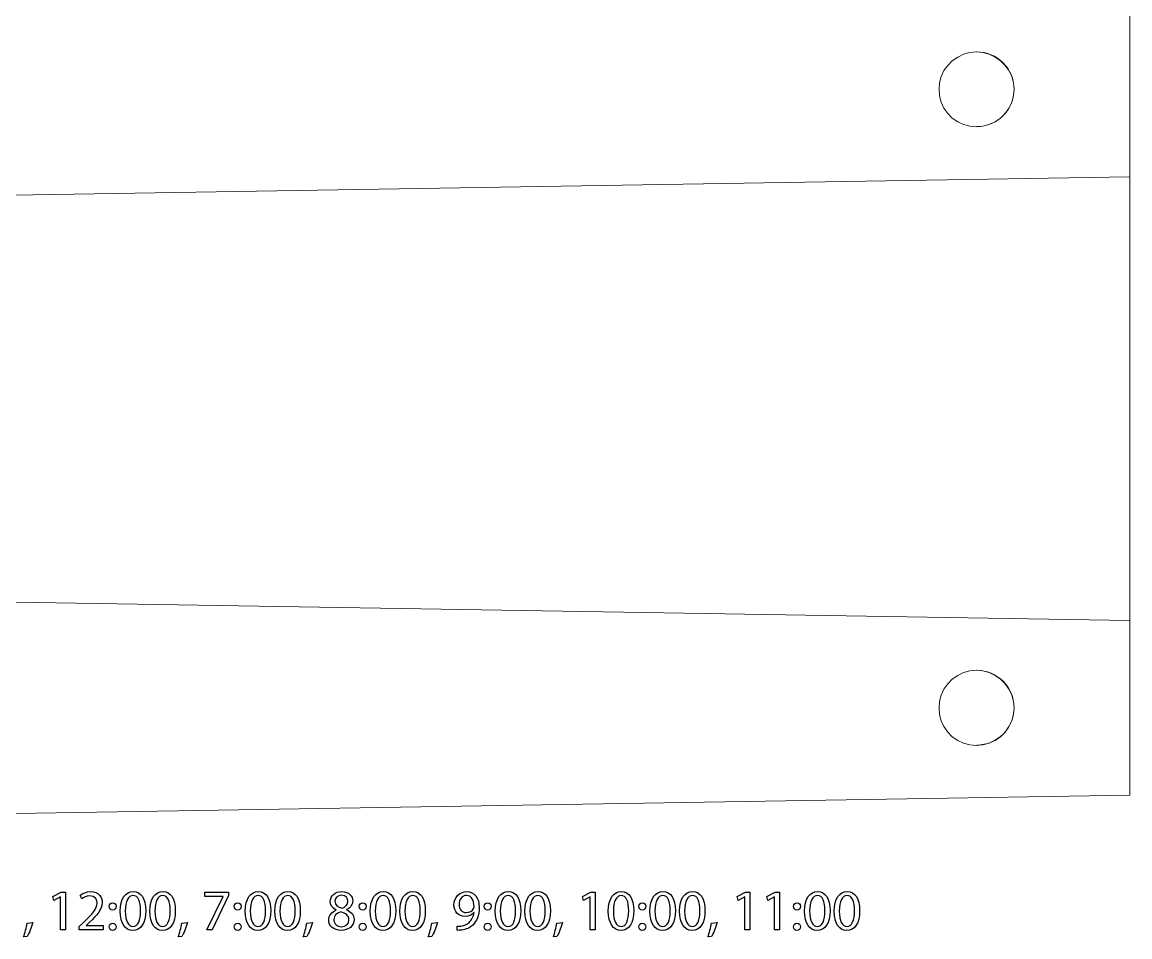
# Model space of a CAD drawing. Header units: centimetres. Extents: x -233 to -82, y 123 to 153.
# Drawn here: x -180.72 to -172.6, y 123.63 to 130.34 of the extents above; entities that cross this region are included whole.
import ezdxf

# ---------------------------------------------------------------- set-up
doc = ezdxf.new("R2010")
doc.units = ezdxf.units.CM
doc.header["$MEASUREMENT"] = 0
doc.layers.add('layer 1', color=7, linetype='Continuous')

msp = doc.modelspace()

# ---------------------------------------------------------------- linework, layer by layer
at = {"layer": 'layer 1', "color": 1, "lineweight": 9}
for points, knots in [([(-232.60443, 128.21747), (-232.60443, 128.21747), (-172.60328, 129.20383), (-172.60328, 129.20383), (-172.60328, 129.20383), (-172.60328, 129.20383), (-172.60328, 130.48445), (-172.60328, 130.48445), (-172.60328, 130.48445), (-172.60328, 130.48445), (-232.60443, 131.47078), (-232.60443, 131.47078)], [0, 0, 0, 0, 0.25, 0.25, 0.25, 0.25, 0.5, 0.5, 0.5, 0.5, 1, 1, 1, 1]), ([(-173.45205, 129.84521), (-173.45205, 129.84521), (-173.45629, 129.79653), (-173.45629, 129.79653), (-173.45629, 129.79653), (-173.45629, 129.79653), (-173.46899, 129.74996), (-173.46899, 129.74996), (-173.46899, 129.74996), (-173.46899, 129.74996), (-173.49015, 129.70763), (-173.49015, 129.70763), (-173.49015, 129.70763), (-173.49015, 129.70763), (-173.51767, 129.66741), (-173.51767, 129.66741), (-173.51767, 129.66741), (-173.51767, 129.66741), (-173.55154, 129.63354), (-173.55154, 129.63354), (-173.55154, 129.63354), (-173.55154, 129.63354), (-173.58964, 129.60603), (-173.58964, 129.60603), (-173.58964, 129.60603), (-173.58964, 129.60603), (-173.63409, 129.58698), (-173.63409, 129.58698), (-173.63409, 129.58698), (-173.63409, 129.58698), (-173.68065, 129.57424), (-173.68065, 129.57424), (-173.68065, 129.57424), (-173.68065, 129.57424), (-173.72722, 129.57004), (-173.72722, 129.57004), (-173.72722, 129.57004), (-173.72722, 129.57004), (-173.7759, 129.57424), (-173.7759, 129.57424), (-173.7759, 129.57424), (-173.7759, 129.57424), (-173.82247, 129.58698), (-173.82247, 129.58698), (-173.82247, 129.58698), (-173.82247, 129.58698), (-173.8648, 129.60603), (-173.8648, 129.60603), (-173.8648, 129.60603), (-173.8648, 129.60603), (-173.90502, 129.63354), (-173.90502, 129.63354), (-173.90502, 129.63354), (-173.90502, 129.63354), (-173.93889, 129.66741), (-173.93889, 129.66741), (-173.93889, 129.66741), (-173.93889, 129.66741), (-173.9664, 129.70763), (-173.9664, 129.70763), (-173.9664, 129.70763), (-173.9664, 129.70763), (-173.98545, 129.74996), (-173.98545, 129.74996), (-173.98545, 129.74996), (-173.98545, 129.74996), (-173.99815, 129.79653), (-173.99815, 129.79653), (-173.99815, 129.79653), (-173.99815, 129.79653), (-174.00242, 129.84521), (-174.00242, 129.84521), (-174.00242, 129.84521), (-174.00242, 129.84521), (-173.99815, 129.89174), (-173.99815, 129.89174), (-173.99815, 129.89174), (-173.99815, 129.89174), (-173.98545, 129.93834), (-173.98545, 129.93834), (-173.98545, 129.93834), (-173.98545, 129.93834), (-173.9664, 129.98276), (-173.9664, 129.98276), (-173.9664, 129.98276), (-173.9664, 129.98276), (-173.93889, 130.02086), (-173.93889, 130.02086), (-173.93889, 130.02086), (-173.93889, 130.02086), (-173.90502, 130.05472), (-173.90502, 130.05472), (-173.90502, 130.05472), (-173.90502, 130.05472), (-173.8648, 130.08228), (-173.8648, 130.08228), (-173.8648, 130.08228), (-173.8648, 130.08228), (-173.82247, 130.10341), (-173.82247, 130.10341), (-173.82247, 130.10341), (-173.82247, 130.10341), (-173.7759, 130.11614), (-173.7759, 130.11614), (-173.7759, 130.11614), (-173.7759, 130.11614), (-173.72722, 130.12038), (-173.72722, 130.12038), (-173.72722, 130.12038), (-173.72722, 130.12038), (-173.68065, 130.11614), (-173.68065, 130.11614), (-173.68065, 130.11614), (-173.68065, 130.11614), (-173.63409, 130.10341), (-173.63409, 130.10341), (-173.63409, 130.10341), (-173.63409, 130.10341), (-173.58964, 130.08228), (-173.58964, 130.08228), (-173.58964, 130.08228), (-173.58964, 130.08228), (-173.55154, 130.05472), (-173.55154, 130.05472), (-173.55154, 130.05472), (-173.55154, 130.05472), (-173.51767, 130.02086), (-173.51767, 130.02086), (-173.51767, 130.02086), (-173.51767, 130.02086), (-173.49015, 129.98276), (-173.49015, 129.98276), (-173.49015, 129.98276), (-173.49015, 129.98276), (-173.46899, 129.93834), (-173.46899, 129.93834), (-173.46899, 129.93834), (-173.46899, 129.93834), (-173.45629, 129.89174), (-173.45629, 129.89174), (-173.45629, 129.89174), (-173.45629, 129.89174), (-173.45205, 129.84521), (-173.45205, 129.84521)], [0, 0, 0, 0, 0.027027, 0.027027, 0.027027, 0.027027, 0.0540541, 0.0540541, 0.0540541, 0.0540541, 0.0810811, 0.0810811, 0.0810811, 0.0810811, 0.1081081, 0.1081081, 0.1081081, 0.1081081, 0.1351351, 0.1351351, 0.1351351, 0.1351351, 0.1621622, 0.1621622, 0.1621622, 0.1621622, 0.1891892, 0.1891892, 0.1891892, 0.1891892, 0.2162162, 0.2162162, 0.2162162, 0.2162162, 0.2432432, 0.2432432, 0.2432432, 0.2432432, 0.2702703, 0.2702703, 0.2702703, 0.2702703, 0.2972973, 0.2972973, 0.2972973, 0.2972973, 0.3243243, 0.3243243, 0.3243243, 0.3243243, 0.3513514, 0.3513514, 0.3513514, 0.3513514, 0.3783784, 0.3783784, 0.3783784, 0.3783784, 0.4054054, 0.4054054, 0.4054054, 0.4054054, 0.4324324, 0.4324324, 0.4324324, 0.4324324, 0.4594595, 0.4594595, 0.4594595, 0.4594595, 0.4864865, 0.4864865, 0.4864865, 0.4864865, 0.5135135, 0.5135135, 0.5135135, 0.5135135, 0.5405405, 0.5405405, 0.5405405, 0.5405405, 0.5675676, 0.5675676, 0.5675676, 0.5675676, 0.5945946, 0.5945946, 0.5945946, 0.5945946, 0.6216216, 0.6216216, 0.6216216, 0.6216216, 0.6486486, 0.6486486, 0.6486486, 0.6486486, 0.6756757, 0.6756757, 0.6756757, 0.6756757, 0.7027027, 0.7027027, 0.7027027, 0.7027027, 0.7297297, 0.7297297, 0.7297297, 0.7297297, 0.7567568, 0.7567568, 0.7567568, 0.7567568, 0.7837838, 0.7837838, 0.7837838, 0.7837838, 0.8108108, 0.8108108, 0.8108108, 0.8108108, 0.8378378, 0.8378378, 0.8378378, 0.8378378, 0.8648649, 0.8648649, 0.8648649, 0.8648649, 0.8918919, 0.8918919, 0.8918919, 0.8918919, 0.9189189, 0.9189189, 0.9189189, 0.9189189, 0.9459459, 0.9459459, 0.9459459, 0.9459459, 1, 1, 1, 1]), ([(-173.72615, 129.57215), (-173.57477, 129.57215), (-173.45204, 129.69488), (-173.45204, 129.84629), (-173.45204, 129.84629), (-173.45204, 129.99763), (-173.57477, 130.12037), (-173.72615, 130.12037)], [0, 0, 0, 0, 0.3333333, 0.3333333, 0.3333333, 0.3333333, 1, 1, 1, 1]), ([(-232.60443, 123.68148), (-232.60443, 123.68148), (-172.60328, 124.66781), (-172.60328, 124.66781), (-172.60328, 124.66781), (-172.60328, 124.66781), (-172.60328, 125.94843), (-172.60328, 125.94843), (-172.60328, 125.94843), (-172.60328, 125.94843), (-232.60443, 126.93688), (-232.60443, 126.93688)], [0, 0, 0, 0, 0.25, 0.25, 0.25, 0.25, 0.5, 0.5, 0.5, 0.5, 1, 1, 1, 1]), ([(-173.45205, 125.30919), (-173.45205, 125.30919), (-173.45629, 125.26051), (-173.45629, 125.26051), (-173.45629, 125.26051), (-173.45629, 125.26051), (-173.46899, 125.21394), (-173.46899, 125.21394), (-173.46899, 125.21394), (-173.46899, 125.21394), (-173.49015, 125.17161), (-173.49015, 125.17161), (-173.49015, 125.17161), (-173.49015, 125.17161), (-173.51767, 125.13139), (-173.51767, 125.13139), (-173.51767, 125.13139), (-173.51767, 125.13139), (-173.55154, 125.09752), (-173.55154, 125.09752), (-173.55154, 125.09752), (-173.55154, 125.09752), (-173.58964, 125.07001), (-173.58964, 125.07001), (-173.58964, 125.07001), (-173.58964, 125.07001), (-173.63409, 125.05096), (-173.63409, 125.05096), (-173.63409, 125.05096), (-173.63409, 125.05096), (-173.68065, 125.03822), (-173.68065, 125.03822), (-173.68065, 125.03822), (-173.68065, 125.03822), (-173.72722, 125.03402), (-173.72722, 125.03402), (-173.72722, 125.03402), (-173.72722, 125.03402), (-173.7759, 125.03822), (-173.7759, 125.03822), (-173.7759, 125.03822), (-173.7759, 125.03822), (-173.82247, 125.05096), (-173.82247, 125.05096), (-173.82247, 125.05096), (-173.82247, 125.05096), (-173.8648, 125.07001), (-173.8648, 125.07001), (-173.8648, 125.07001), (-173.8648, 125.07001), (-173.90502, 125.09752), (-173.90502, 125.09752), (-173.90502, 125.09752), (-173.90502, 125.09752), (-173.93889, 125.13139), (-173.93889, 125.13139), (-173.93889, 125.13139), (-173.93889, 125.13139), (-173.9664, 125.17161), (-173.9664, 125.17161), (-173.9664, 125.17161), (-173.9664, 125.17161), (-173.98545, 125.21394), (-173.98545, 125.21394), (-173.98545, 125.21394), (-173.98545, 125.21394), (-173.99815, 125.26051), (-173.99815, 125.26051), (-173.99815, 125.26051), (-173.99815, 125.26051), (-174.00242, 125.30919), (-174.00242, 125.30919), (-174.00242, 125.30919), (-174.00242, 125.30919), (-173.99815, 125.35572), (-173.99815, 125.35572), (-173.99815, 125.35572), (-173.99815, 125.35572), (-173.98545, 125.40232), (-173.98545, 125.40232), (-173.98545, 125.40232), (-173.98545, 125.40232), (-173.9664, 125.44674), (-173.9664, 125.44674), (-173.9664, 125.44674), (-173.9664, 125.44674), (-173.93889, 125.48484), (-173.93889, 125.48484), (-173.93889, 125.48484), (-173.93889, 125.48484), (-173.90502, 125.5187), (-173.90502, 125.5187), (-173.90502, 125.5187), (-173.90502, 125.5187), (-173.8648, 125.54626), (-173.8648, 125.54626), (-173.8648, 125.54626), (-173.8648, 125.54626), (-173.82247, 125.56739), (-173.82247, 125.56739), (-173.82247, 125.56739), (-173.82247, 125.56739), (-173.7759, 125.58012), (-173.7759, 125.58012), (-173.7759, 125.58012), (-173.7759, 125.58012), (-173.72722, 125.58436), (-173.72722, 125.58436), (-173.72722, 125.58436), (-173.72722, 125.58436), (-173.68065, 125.58012), (-173.68065, 125.58012), (-173.68065, 125.58012), (-173.68065, 125.58012), (-173.63409, 125.56739), (-173.63409, 125.56739), (-173.63409, 125.56739), (-173.63409, 125.56739), (-173.58964, 125.54626), (-173.58964, 125.54626), (-173.58964, 125.54626), (-173.58964, 125.54626), (-173.55154, 125.5187), (-173.55154, 125.5187), (-173.55154, 125.5187), (-173.55154, 125.5187), (-173.51767, 125.48484), (-173.51767, 125.48484), (-173.51767, 125.48484), (-173.51767, 125.48484), (-173.49015, 125.44674), (-173.49015, 125.44674), (-173.49015, 125.44674), (-173.49015, 125.44674), (-173.46899, 125.40232), (-173.46899, 125.40232), (-173.46899, 125.40232), (-173.46899, 125.40232), (-173.45629, 125.35572), (-173.45629, 125.35572), (-173.45629, 125.35572), (-173.45629, 125.35572), (-173.45205, 125.30919), (-173.45205, 125.30919)], [0, 0, 0, 0, 0.027027, 0.027027, 0.027027, 0.027027, 0.0540541, 0.0540541, 0.0540541, 0.0540541, 0.0810811, 0.0810811, 0.0810811, 0.0810811, 0.1081081, 0.1081081, 0.1081081, 0.1081081, 0.1351351, 0.1351351, 0.1351351, 0.1351351, 0.1621622, 0.1621622, 0.1621622, 0.1621622, 0.1891892, 0.1891892, 0.1891892, 0.1891892, 0.2162162, 0.2162162, 0.2162162, 0.2162162, 0.2432432, 0.2432432, 0.2432432, 0.2432432, 0.2702703, 0.2702703, 0.2702703, 0.2702703, 0.2972973, 0.2972973, 0.2972973, 0.2972973, 0.3243243, 0.3243243, 0.3243243, 0.3243243, 0.3513514, 0.3513514, 0.3513514, 0.3513514, 0.3783784, 0.3783784, 0.3783784, 0.3783784, 0.4054054, 0.4054054, 0.4054054, 0.4054054, 0.4324324, 0.4324324, 0.4324324, 0.4324324, 0.4594595, 0.4594595, 0.4594595, 0.4594595, 0.4864865, 0.4864865, 0.4864865, 0.4864865, 0.5135135, 0.5135135, 0.5135135, 0.5135135, 0.5405405, 0.5405405, 0.5405405, 0.5405405, 0.5675676, 0.5675676, 0.5675676, 0.5675676, 0.5945946, 0.5945946, 0.5945946, 0.5945946, 0.6216216, 0.6216216, 0.6216216, 0.6216216, 0.6486486, 0.6486486, 0.6486486, 0.6486486, 0.6756757, 0.6756757, 0.6756757, 0.6756757, 0.7027027, 0.7027027, 0.7027027, 0.7027027, 0.7297297, 0.7297297, 0.7297297, 0.7297297, 0.7567568, 0.7567568, 0.7567568, 0.7567568, 0.7837838, 0.7837838, 0.7837838, 0.7837838, 0.8108108, 0.8108108, 0.8108108, 0.8108108, 0.8378378, 0.8378378, 0.8378378, 0.8378378, 0.8648649, 0.8648649, 0.8648649, 0.8648649, 0.8918919, 0.8918919, 0.8918919, 0.8918919, 0.9189189, 0.9189189, 0.9189189, 0.9189189, 0.9459459, 0.9459459, 0.9459459, 0.9459459, 1, 1, 1, 1]), ([(-173.72611, 125.03613), (-173.57477, 125.03617), (-173.45204, 125.15886), (-173.45204, 125.31028), (-173.45204, 125.31028), (-173.45204, 125.46162), (-173.57477, 125.58431), (-173.72611, 125.58435)], [0, 0, 0, 0, 0.3333333, 0.3333333, 0.3333333, 0.3333333, 1, 1, 1, 1])]:
    msp.add_open_spline(points, degree=3, knots=knots, dxfattribs=at)
msp.add_open_spline([(-172.60329, 129.20383), (-172.60329, 129.20383), (-172.60329, 125.94844), (-172.60329, 125.94844)], degree=3, dxfattribs=at)
at = {"layer": 'layer 1'}
for points, knots in [([(-180.44275, 123.68148), (-180.44275, 123.68148), (-180.40687, 123.68148), (-180.40687, 123.68148), (-180.40687, 123.68148), (-180.40687, 123.68148), (-180.40687, 123.95664), (-180.40687, 123.95664), (-180.40687, 123.95664), (-180.40687, 123.95664), (-180.43855, 123.95664), (-180.43855, 123.95664), (-180.43855, 123.95664), (-180.43855, 123.95664), (-180.49867, 123.92448), (-180.49867, 123.92448), (-180.49867, 123.92448), (-180.49867, 123.92448), (-180.49147, 123.89616), (-180.49147, 123.89616), (-180.49147, 123.89616), (-180.49147, 123.89616), (-180.44359, 123.92196), (-180.44359, 123.92196), (-180.44359, 123.92196), (-180.44359, 123.92196), (-180.44275, 123.92196), (-180.44275, 123.92196), (-180.44275, 123.92196), (-180.44275, 123.92196), (-180.44275, 123.68148), (-180.44275, 123.68148)], [0, 0, 0, 0, 0.1111111, 0.1111111, 0.1111111, 0.1111111, 0.2222222, 0.2222222, 0.2222222, 0.2222222, 0.3333333, 0.3333333, 0.3333333, 0.3333333, 0.4444444, 0.4444444, 0.4444444, 0.4444444, 0.5555556, 0.5555556, 0.5555556, 0.5555556, 0.6666667, 0.6666667, 0.6666667, 0.6666667, 0.7777778, 0.7777778, 0.7777778, 0.7777778, 1, 1, 1, 1]), ([(-180.13075, 123.68148), (-180.13075, 123.68148), (-180.13075, 123.71244), (-180.13075, 123.71244), (-180.13075, 123.71244), (-180.13075, 123.71244), (-180.25435, 123.71244), (-180.25435, 123.71244), (-180.25435, 123.71244), (-180.25435, 123.71244), (-180.25435, 123.71328), (-180.25435, 123.71328), (-180.25435, 123.71328), (-180.25435, 123.71328), (-180.23239, 123.73356), (-180.23239, 123.73356), (-180.23239, 123.73356), (-180.17443, 123.78948), (-180.13759, 123.83052), (-180.13759, 123.88128), (-180.13759, 123.88128), (-180.13759, 123.92064), (-180.16255, 123.96132), (-180.22183, 123.96132), (-180.22183, 123.96132), (-180.25351, 123.96132), (-180.28063, 123.94944), (-180.29971, 123.93336), (-180.29971, 123.93336), (-180.29971, 123.93336), (-180.28783, 123.90708), (-180.28783, 123.90708), (-180.28783, 123.90708), (-180.27511, 123.91776), (-180.25435, 123.93036), (-180.22939, 123.93036), (-180.22939, 123.93036), (-180.18835, 123.93036), (-180.17479, 123.90456), (-180.17479, 123.8766), (-180.17479, 123.8766), (-180.17527, 123.8352), (-180.20695, 123.79956), (-180.27727, 123.73272), (-180.27727, 123.73272), (-180.27727, 123.73272), (-180.30643, 123.7044), (-180.30643, 123.7044), (-180.30643, 123.7044), (-180.30643, 123.7044), (-180.30643, 123.68148), (-180.30643, 123.68148), (-180.30643, 123.68148), (-180.30643, 123.68148), (-180.13075, 123.68148), (-180.13075, 123.68148)], [0, 0, 0, 0, 0.0666667, 0.0666667, 0.0666667, 0.0666667, 0.1333333, 0.1333333, 0.1333333, 0.1333333, 0.2, 0.2, 0.2, 0.2, 0.2666667, 0.2666667, 0.2666667, 0.2666667, 0.3333333, 0.3333333, 0.3333333, 0.3333333, 0.4, 0.4, 0.4, 0.4, 0.4666667, 0.4666667, 0.4666667, 0.4666667, 0.5333333, 0.5333333, 0.5333333, 0.5333333, 0.6, 0.6, 0.6, 0.6, 0.6666667, 0.6666667, 0.6666667, 0.6666667, 0.7333333, 0.7333333, 0.7333333, 0.7333333, 0.8, 0.8, 0.8, 0.8, 0.8666667, 0.8666667, 0.8666667, 0.8666667, 1, 1, 1, 1]), ([(-179.90983, 123.96132), (-179.96563, 123.96132), (-180.00547, 123.91056), (-180.00547, 123.81816), (-180.00547, 123.81816), (-180.00463, 123.7272), (-179.96827, 123.6768), (-179.91451, 123.6768), (-179.91451, 123.6768), (-179.85355, 123.6768), (-179.81875, 123.72852), (-179.81875, 123.822), (-179.81875, 123.822), (-179.81875, 123.9096), (-179.85175, 123.96132), (-179.90983, 123.96132)], [0, 0, 0, 0, 0.2, 0.2, 0.2, 0.2, 0.4, 0.4, 0.4, 0.4, 0.6, 0.6, 0.6, 0.6, 1, 1, 1, 1]), ([(-179.91187, 123.93252), (-179.87335, 123.93252), (-179.85607, 123.88812), (-179.85607, 123.82032), (-179.85607, 123.82032), (-179.85607, 123.75012), (-179.87419, 123.7056), (-179.91235, 123.7056), (-179.91235, 123.7056), (-179.94619, 123.7056), (-179.96827, 123.74628), (-179.96827, 123.8178), (-179.96827, 123.8178), (-179.96827, 123.89268), (-179.94451, 123.93252), (-179.91187, 123.93252)], [0, 0, 0, 0, 0.2, 0.2, 0.2, 0.2, 0.4, 0.4, 0.4, 0.4, 0.6, 0.6, 0.6, 0.6, 1, 1, 1, 1]), ([(-179.69263, 123.96132), (-179.74843, 123.96132), (-179.78827, 123.91056), (-179.78827, 123.81816), (-179.78827, 123.81816), (-179.78743, 123.7272), (-179.75107, 123.6768), (-179.69731, 123.6768), (-179.69731, 123.6768), (-179.63635, 123.6768), (-179.60155, 123.72852), (-179.60155, 123.822), (-179.60155, 123.822), (-179.60155, 123.9096), (-179.63455, 123.96132), (-179.69263, 123.96132)], [0, 0, 0, 0, 0.2, 0.2, 0.2, 0.2, 0.4, 0.4, 0.4, 0.4, 0.6, 0.6, 0.6, 0.6, 1, 1, 1, 1]), ([(-179.69467, 123.93252), (-179.65615, 123.93252), (-179.63887, 123.88812), (-179.63887, 123.82032), (-179.63887, 123.82032), (-179.63887, 123.75012), (-179.65699, 123.7056), (-179.69515, 123.7056), (-179.69515, 123.7056), (-179.72899, 123.7056), (-179.75107, 123.74628), (-179.75107, 123.8178), (-179.75107, 123.8178), (-179.75107, 123.89268), (-179.72731, 123.93252), (-179.69467, 123.93252)], [0, 0, 0, 0, 0.2, 0.2, 0.2, 0.2, 0.4, 0.4, 0.4, 0.4, 0.6, 0.6, 0.6, 0.6, 1, 1, 1, 1]), ([(-179.38483, 123.95664), (-179.38483, 123.95664), (-179.38483, 123.9258), (-179.38483, 123.9258), (-179.38483, 123.9258), (-179.38483, 123.9258), (-179.25019, 123.9258), (-179.25019, 123.9258), (-179.25019, 123.9258), (-179.25019, 123.9258), (-179.25019, 123.92484), (-179.25019, 123.92484), (-179.25019, 123.92484), (-179.25019, 123.92484), (-179.36959, 123.68148), (-179.36959, 123.68148), (-179.36959, 123.68148), (-179.36959, 123.68148), (-179.33107, 123.68148), (-179.33107, 123.68148), (-179.33107, 123.68148), (-179.33107, 123.68148), (-179.21131, 123.93204), (-179.21131, 123.93204), (-179.21131, 123.93204), (-179.21131, 123.93204), (-179.21131, 123.95664), (-179.21131, 123.95664), (-179.21131, 123.95664), (-179.21131, 123.95664), (-179.38483, 123.95664), (-179.38483, 123.95664)], [0, 0, 0, 0, 0.1111111, 0.1111111, 0.1111111, 0.1111111, 0.2222222, 0.2222222, 0.2222222, 0.2222222, 0.3333333, 0.3333333, 0.3333333, 0.3333333, 0.4444444, 0.4444444, 0.4444444, 0.4444444, 0.5555556, 0.5555556, 0.5555556, 0.5555556, 0.6666667, 0.6666667, 0.6666667, 0.6666667, 0.7777778, 0.7777778, 0.7777778, 0.7777778, 1, 1, 1, 1]), ([(-178.99327, 123.96132), (-179.04907, 123.96132), (-179.08891, 123.91056), (-179.08891, 123.81816), (-179.08891, 123.81816), (-179.08807, 123.7272), (-179.05171, 123.6768), (-178.99795, 123.6768), (-178.99795, 123.6768), (-178.93699, 123.6768), (-178.90219, 123.72852), (-178.90219, 123.822), (-178.90219, 123.822), (-178.90219, 123.9096), (-178.93519, 123.96132), (-178.99327, 123.96132)], [0, 0, 0, 0, 0.2, 0.2, 0.2, 0.2, 0.4, 0.4, 0.4, 0.4, 0.6, 0.6, 0.6, 0.6, 1, 1, 1, 1]), ([(-178.99531, 123.93252), (-178.95679, 123.93252), (-178.93951, 123.88812), (-178.93951, 123.82032), (-178.93951, 123.82032), (-178.93951, 123.75012), (-178.95763, 123.7056), (-178.99579, 123.7056), (-178.99579, 123.7056), (-179.02963, 123.7056), (-179.05171, 123.74628), (-179.05171, 123.8178), (-179.05171, 123.8178), (-179.05171, 123.89268), (-179.02795, 123.93252), (-178.99531, 123.93252)], [0, 0, 0, 0, 0.2, 0.2, 0.2, 0.2, 0.4, 0.4, 0.4, 0.4, 0.6, 0.6, 0.6, 0.6, 1, 1, 1, 1]), ([(-178.77607, 123.96132), (-178.83187, 123.96132), (-178.87171, 123.91056), (-178.87171, 123.81816), (-178.87171, 123.81816), (-178.87087, 123.7272), (-178.83451, 123.6768), (-178.78075, 123.6768), (-178.78075, 123.6768), (-178.71979, 123.6768), (-178.68499, 123.72852), (-178.68499, 123.822), (-178.68499, 123.822), (-178.68499, 123.9096), (-178.71799, 123.96132), (-178.77607, 123.96132)], [0, 0, 0, 0, 0.2, 0.2, 0.2, 0.2, 0.4, 0.4, 0.4, 0.4, 0.6, 0.6, 0.6, 0.6, 1, 1, 1, 1]), ([(-178.77811, 123.93252), (-178.73959, 123.93252), (-178.72231, 123.88812), (-178.72231, 123.82032), (-178.72231, 123.82032), (-178.72231, 123.75012), (-178.74043, 123.7056), (-178.77859, 123.7056), (-178.77859, 123.7056), (-178.81243, 123.7056), (-178.83451, 123.74628), (-178.83451, 123.8178), (-178.83451, 123.8178), (-178.83451, 123.89268), (-178.81075, 123.93252), (-178.77811, 123.93252)], [0, 0, 0, 0, 0.2, 0.2, 0.2, 0.2, 0.4, 0.4, 0.4, 0.4, 0.6, 0.6, 0.6, 0.6, 1, 1, 1, 1]), ([(-178.38439, 123.6768), (-178.33195, 123.6768), (-178.29091, 123.70896), (-178.29091, 123.75684), (-178.29091, 123.75684), (-178.29091, 123.79032), (-178.31203, 123.81444), (-178.34635, 123.828), (-178.34635, 123.828), (-178.34635, 123.828), (-178.34635, 123.8292), (-178.34635, 123.8292), (-178.34635, 123.8292), (-178.31251, 123.84528), (-178.30099, 123.87024), (-178.30099, 123.89352), (-178.30099, 123.89352), (-178.30099, 123.92784), (-178.32775, 123.96132), (-178.38103, 123.96132), (-178.38103, 123.96132), (-178.42927, 123.96132), (-178.46611, 123.93168), (-178.46611, 123.88812), (-178.46611, 123.88812), (-178.46611, 123.86436), (-178.45303, 123.8406), (-178.42255, 123.82632), (-178.42255, 123.82632), (-178.42255, 123.82632), (-178.42207, 123.825), (-178.42207, 123.825), (-178.42207, 123.825), (-178.45603, 123.8106), (-178.47667, 123.786), (-178.47667, 123.75132), (-178.47667, 123.75132), (-178.47667, 123.71112), (-178.44199, 123.6768), (-178.38439, 123.6768)], [0, 0, 0, 0, 0.0909091, 0.0909091, 0.0909091, 0.0909091, 0.1818182, 0.1818182, 0.1818182, 0.1818182, 0.2727273, 0.2727273, 0.2727273, 0.2727273, 0.3636364, 0.3636364, 0.3636364, 0.3636364, 0.4545455, 0.4545455, 0.4545455, 0.4545455, 0.5454545, 0.5454545, 0.5454545, 0.5454545, 0.6363636, 0.6363636, 0.6363636, 0.6363636, 0.7272727, 0.7272727, 0.7272727, 0.7272727, 0.8181818, 0.8181818, 0.8181818, 0.8181818, 1, 1, 1, 1]), ([(-178.38319, 123.93468), (-178.34971, 123.93468), (-178.33663, 123.91176), (-178.33663, 123.8898), (-178.33663, 123.8898), (-178.33663, 123.86484), (-178.35475, 123.8478), (-178.37851, 123.83976), (-178.37851, 123.83976), (-178.41031, 123.84828), (-178.43095, 123.86304), (-178.43095, 123.89064), (-178.43095, 123.89064), (-178.43095, 123.91428), (-178.41403, 123.93468), (-178.38319, 123.93468)], [0, 0, 0, 0, 0.2, 0.2, 0.2, 0.2, 0.4, 0.4, 0.4, 0.4, 0.6, 0.6, 0.6, 0.6, 1, 1, 1, 1]), ([(-178.07671, 123.96132), (-178.13251, 123.96132), (-178.17235, 123.91056), (-178.17235, 123.81816), (-178.17235, 123.81816), (-178.17151, 123.7272), (-178.13515, 123.6768), (-178.08139, 123.6768), (-178.08139, 123.6768), (-178.02043, 123.6768), (-177.98563, 123.72852), (-177.98563, 123.822), (-177.98563, 123.822), (-177.98563, 123.9096), (-178.01863, 123.96132), (-178.07671, 123.96132)], [0, 0, 0, 0, 0.2, 0.2, 0.2, 0.2, 0.4, 0.4, 0.4, 0.4, 0.6, 0.6, 0.6, 0.6, 1, 1, 1, 1]), ([(-178.07875, 123.93252), (-178.04023, 123.93252), (-178.02295, 123.88812), (-178.02295, 123.82032), (-178.02295, 123.82032), (-178.02295, 123.75012), (-178.04107, 123.7056), (-178.07923, 123.7056), (-178.07923, 123.7056), (-178.11307, 123.7056), (-178.13515, 123.74628), (-178.13515, 123.8178), (-178.13515, 123.8178), (-178.13515, 123.89268), (-178.11139, 123.93252), (-178.07875, 123.93252)], [0, 0, 0, 0, 0.2, 0.2, 0.2, 0.2, 0.4, 0.4, 0.4, 0.4, 0.6, 0.6, 0.6, 0.6, 1, 1, 1, 1]), ([(-177.85951, 123.96132), (-177.91531, 123.96132), (-177.95515, 123.91056), (-177.95515, 123.81816), (-177.95515, 123.81816), (-177.95431, 123.7272), (-177.91795, 123.6768), (-177.86419, 123.6768), (-177.86419, 123.6768), (-177.80323, 123.6768), (-177.76843, 123.72852), (-177.76843, 123.822), (-177.76843, 123.822), (-177.76843, 123.9096), (-177.80143, 123.96132), (-177.85951, 123.96132)], [0, 0, 0, 0, 0.2, 0.2, 0.2, 0.2, 0.4, 0.4, 0.4, 0.4, 0.6, 0.6, 0.6, 0.6, 1, 1, 1, 1]), ([(-177.86155, 123.93252), (-177.82303, 123.93252), (-177.80575, 123.88812), (-177.80575, 123.82032), (-177.80575, 123.82032), (-177.80575, 123.75012), (-177.82387, 123.7056), (-177.86203, 123.7056), (-177.86203, 123.7056), (-177.89587, 123.7056), (-177.91795, 123.74628), (-177.91795, 123.8178), (-177.91795, 123.8178), (-177.91795, 123.89268), (-177.89419, 123.93252), (-177.86155, 123.93252)], [0, 0, 0, 0, 0.2, 0.2, 0.2, 0.2, 0.4, 0.4, 0.4, 0.4, 0.6, 0.6, 0.6, 0.6, 1, 1, 1, 1]), ([(-177.53515, 123.67728), (-177.52627, 123.6768), (-177.51439, 123.67728), (-177.50095, 123.67932), (-177.50095, 123.67932), (-177.47131, 123.6828), (-177.44203, 123.6954), (-177.42091, 123.71616), (-177.42091, 123.71616), (-177.39379, 123.74244), (-177.37351, 123.7848), (-177.37351, 123.84528), (-177.37351, 123.84528), (-177.37351, 123.9156), (-177.40819, 123.96132), (-177.46447, 123.96132), (-177.46447, 123.96132), (-177.52075, 123.96132), (-177.55843, 123.9156), (-177.55843, 123.86352), (-177.55843, 123.86352), (-177.55843, 123.81648), (-177.52675, 123.77928), (-177.47719, 123.77928), (-177.47719, 123.77928), (-177.44971, 123.77928), (-177.42763, 123.79032), (-177.41239, 123.80892), (-177.41239, 123.80892), (-177.41239, 123.80892), (-177.41119, 123.80892), (-177.41119, 123.80892), (-177.41119, 123.80892), (-177.41623, 123.77628), (-177.42931, 123.75216), (-177.44755, 123.73572), (-177.44755, 123.73572), (-177.46327, 123.72084), (-177.48355, 123.71196), (-177.50515, 123.70896), (-177.50515, 123.70896), (-177.51787, 123.70776), (-177.52711, 123.70692), (-177.53515, 123.70776), (-177.53515, 123.70776), (-177.53515, 123.70776), (-177.53515, 123.67728), (-177.53515, 123.67728)], [0, 0, 0, 0, 0.0769231, 0.0769231, 0.0769231, 0.0769231, 0.1538462, 0.1538462, 0.1538462, 0.1538462, 0.2307692, 0.2307692, 0.2307692, 0.2307692, 0.3076923, 0.3076923, 0.3076923, 0.3076923, 0.3846154, 0.3846154, 0.3846154, 0.3846154, 0.4615385, 0.4615385, 0.4615385, 0.4615385, 0.5384615, 0.5384615, 0.5384615, 0.5384615, 0.6153846, 0.6153846, 0.6153846, 0.6153846, 0.6923077, 0.6923077, 0.6923077, 0.6923077, 0.7692308, 0.7692308, 0.7692308, 0.7692308, 0.8461538, 0.8461538, 0.8461538, 0.8461538, 1, 1, 1, 1]), ([(-177.46747, 123.933), (-177.42847, 123.933), (-177.41119, 123.897), (-177.41119, 123.84996), (-177.41119, 123.84996), (-177.41119, 123.84408), (-177.41239, 123.83976), (-177.41455, 123.8364), (-177.41455, 123.8364), (-177.42427, 123.81996), (-177.44371, 123.8076), (-177.46867, 123.8076), (-177.46867, 123.8076), (-177.50095, 123.8076), (-177.52159, 123.83172), (-177.52159, 123.86604), (-177.52159, 123.86604), (-177.52159, 123.90504), (-177.49915, 123.933), (-177.46747, 123.933)], [0, 0, 0, 0, 0.1666667, 0.1666667, 0.1666667, 0.1666667, 0.3333333, 0.3333333, 0.3333333, 0.3333333, 0.5, 0.5, 0.5, 0.5, 0.6666667, 0.6666667, 0.6666667, 0.6666667, 1, 1, 1, 1]), ([(-177.16015, 123.96132), (-177.21595, 123.96132), (-177.25579, 123.91056), (-177.25579, 123.81816), (-177.25579, 123.81816), (-177.25495, 123.7272), (-177.21859, 123.6768), (-177.16483, 123.6768), (-177.16483, 123.6768), (-177.10387, 123.6768), (-177.06907, 123.72852), (-177.06907, 123.822), (-177.06907, 123.822), (-177.06907, 123.9096), (-177.10207, 123.96132), (-177.16015, 123.96132)], [0, 0, 0, 0, 0.2, 0.2, 0.2, 0.2, 0.4, 0.4, 0.4, 0.4, 0.6, 0.6, 0.6, 0.6, 1, 1, 1, 1]), ([(-177.16219, 123.93252), (-177.12367, 123.93252), (-177.10639, 123.88812), (-177.10639, 123.82032), (-177.10639, 123.82032), (-177.10639, 123.75012), (-177.12451, 123.7056), (-177.16267, 123.7056), (-177.16267, 123.7056), (-177.19651, 123.7056), (-177.21859, 123.74628), (-177.21859, 123.8178), (-177.21859, 123.8178), (-177.21859, 123.89268), (-177.19483, 123.93252), (-177.16219, 123.93252)], [0, 0, 0, 0, 0.2, 0.2, 0.2, 0.2, 0.4, 0.4, 0.4, 0.4, 0.6, 0.6, 0.6, 0.6, 1, 1, 1, 1]), ([(-176.94295, 123.96132), (-176.99875, 123.96132), (-177.03859, 123.91056), (-177.03859, 123.81816), (-177.03859, 123.81816), (-177.03775, 123.7272), (-177.00139, 123.6768), (-176.94763, 123.6768), (-176.94763, 123.6768), (-176.88667, 123.6768), (-176.85187, 123.72852), (-176.85187, 123.822), (-176.85187, 123.822), (-176.85187, 123.9096), (-176.88487, 123.96132), (-176.94295, 123.96132)], [0, 0, 0, 0, 0.2, 0.2, 0.2, 0.2, 0.4, 0.4, 0.4, 0.4, 0.6, 0.6, 0.6, 0.6, 1, 1, 1, 1]), ([(-176.94499, 123.93252), (-176.90647, 123.93252), (-176.88919, 123.88812), (-176.88919, 123.82032), (-176.88919, 123.82032), (-176.88919, 123.75012), (-176.90731, 123.7056), (-176.94547, 123.7056), (-176.94547, 123.7056), (-176.97931, 123.7056), (-177.00139, 123.74628), (-177.00139, 123.8178), (-177.00139, 123.8178), (-177.00139, 123.89268), (-176.97763, 123.93252), (-176.94499, 123.93252)], [0, 0, 0, 0, 0.2, 0.2, 0.2, 0.2, 0.4, 0.4, 0.4, 0.4, 0.6, 0.6, 0.6, 0.6, 1, 1, 1, 1]), ([(-176.55931, 123.68148), (-176.55931, 123.68148), (-176.52343, 123.68148), (-176.52343, 123.68148), (-176.52343, 123.68148), (-176.52343, 123.68148), (-176.52343, 123.95664), (-176.52343, 123.95664), (-176.52343, 123.95664), (-176.52343, 123.95664), (-176.55511, 123.95664), (-176.55511, 123.95664), (-176.55511, 123.95664), (-176.55511, 123.95664), (-176.61523, 123.92448), (-176.61523, 123.92448), (-176.61523, 123.92448), (-176.61523, 123.92448), (-176.60803, 123.89616), (-176.60803, 123.89616), (-176.60803, 123.89616), (-176.60803, 123.89616), (-176.56015, 123.92196), (-176.56015, 123.92196), (-176.56015, 123.92196), (-176.56015, 123.92196), (-176.55931, 123.92196), (-176.55931, 123.92196), (-176.55931, 123.92196), (-176.55931, 123.92196), (-176.55931, 123.68148), (-176.55931, 123.68148)], [0, 0, 0, 0, 0.1111111, 0.1111111, 0.1111111, 0.1111111, 0.2222222, 0.2222222, 0.2222222, 0.2222222, 0.3333333, 0.3333333, 0.3333333, 0.3333333, 0.4444444, 0.4444444, 0.4444444, 0.4444444, 0.5555556, 0.5555556, 0.5555556, 0.5555556, 0.6666667, 0.6666667, 0.6666667, 0.6666667, 0.7777778, 0.7777778, 0.7777778, 0.7777778, 1, 1, 1, 1]), ([(-176.33119, 123.96132), (-176.38699, 123.96132), (-176.42683, 123.91056), (-176.42683, 123.81816), (-176.42683, 123.81816), (-176.42599, 123.7272), (-176.38963, 123.6768), (-176.33587, 123.6768), (-176.33587, 123.6768), (-176.27491, 123.6768), (-176.24011, 123.72852), (-176.24011, 123.822), (-176.24011, 123.822), (-176.24011, 123.9096), (-176.27311, 123.96132), (-176.33119, 123.96132)], [0, 0, 0, 0, 0.2, 0.2, 0.2, 0.2, 0.4, 0.4, 0.4, 0.4, 0.6, 0.6, 0.6, 0.6, 1, 1, 1, 1]), ([(-176.33323, 123.93252), (-176.29471, 123.93252), (-176.27743, 123.88812), (-176.27743, 123.82032), (-176.27743, 123.82032), (-176.27743, 123.75012), (-176.29555, 123.7056), (-176.33371, 123.7056), (-176.33371, 123.7056), (-176.36755, 123.7056), (-176.38963, 123.74628), (-176.38963, 123.8178), (-176.38963, 123.8178), (-176.38963, 123.89268), (-176.36587, 123.93252), (-176.33323, 123.93252)], [0, 0, 0, 0, 0.2, 0.2, 0.2, 0.2, 0.4, 0.4, 0.4, 0.4, 0.6, 0.6, 0.6, 0.6, 1, 1, 1, 1]), ([(-176.02639, 123.96132), (-176.08219, 123.96132), (-176.12203, 123.91056), (-176.12203, 123.81816), (-176.12203, 123.81816), (-176.12119, 123.7272), (-176.08483, 123.6768), (-176.03107, 123.6768), (-176.03107, 123.6768), (-175.97011, 123.6768), (-175.93531, 123.72852), (-175.93531, 123.822), (-175.93531, 123.822), (-175.93531, 123.9096), (-175.96831, 123.96132), (-176.02639, 123.96132)], [0, 0, 0, 0, 0.2, 0.2, 0.2, 0.2, 0.4, 0.4, 0.4, 0.4, 0.6, 0.6, 0.6, 0.6, 1, 1, 1, 1]), ([(-176.02843, 123.93252), (-175.98991, 123.93252), (-175.97263, 123.88812), (-175.97263, 123.82032), (-175.97263, 123.82032), (-175.97263, 123.75012), (-175.99075, 123.7056), (-176.02891, 123.7056), (-176.02891, 123.7056), (-176.06275, 123.7056), (-176.08483, 123.74628), (-176.08483, 123.8178), (-176.08483, 123.8178), (-176.08483, 123.89268), (-176.06107, 123.93252), (-176.02843, 123.93252)], [0, 0, 0, 0, 0.2, 0.2, 0.2, 0.2, 0.4, 0.4, 0.4, 0.4, 0.6, 0.6, 0.6, 0.6, 1, 1, 1, 1]), ([(-175.80919, 123.96132), (-175.86499, 123.96132), (-175.90483, 123.91056), (-175.90483, 123.81816), (-175.90483, 123.81816), (-175.90399, 123.7272), (-175.86763, 123.6768), (-175.81387, 123.6768), (-175.81387, 123.6768), (-175.75291, 123.6768), (-175.71811, 123.72852), (-175.71811, 123.822), (-175.71811, 123.822), (-175.71811, 123.9096), (-175.75111, 123.96132), (-175.80919, 123.96132)], [0, 0, 0, 0, 0.2, 0.2, 0.2, 0.2, 0.4, 0.4, 0.4, 0.4, 0.6, 0.6, 0.6, 0.6, 1, 1, 1, 1]), ([(-175.81123, 123.93252), (-175.77271, 123.93252), (-175.75543, 123.88812), (-175.75543, 123.82032), (-175.75543, 123.82032), (-175.75543, 123.75012), (-175.77355, 123.7056), (-175.81171, 123.7056), (-175.81171, 123.7056), (-175.84555, 123.7056), (-175.86763, 123.74628), (-175.86763, 123.8178), (-175.86763, 123.8178), (-175.86763, 123.89268), (-175.84387, 123.93252), (-175.81123, 123.93252)], [0, 0, 0, 0, 0.2, 0.2, 0.2, 0.2, 0.4, 0.4, 0.4, 0.4, 0.6, 0.6, 0.6, 0.6, 1, 1, 1, 1]), ([(-175.42555, 123.68148), (-175.42555, 123.68148), (-175.38967, 123.68148), (-175.38967, 123.68148), (-175.38967, 123.68148), (-175.38967, 123.68148), (-175.38967, 123.95664), (-175.38967, 123.95664), (-175.38967, 123.95664), (-175.38967, 123.95664), (-175.42135, 123.95664), (-175.42135, 123.95664), (-175.42135, 123.95664), (-175.42135, 123.95664), (-175.48147, 123.92448), (-175.48147, 123.92448), (-175.48147, 123.92448), (-175.48147, 123.92448), (-175.47427, 123.89616), (-175.47427, 123.89616), (-175.47427, 123.89616), (-175.47427, 123.89616), (-175.42639, 123.92196), (-175.42639, 123.92196), (-175.42639, 123.92196), (-175.42639, 123.92196), (-175.42555, 123.92196), (-175.42555, 123.92196), (-175.42555, 123.92196), (-175.42555, 123.92196), (-175.42555, 123.68148), (-175.42555, 123.68148)], [0, 0, 0, 0, 0.1111111, 0.1111111, 0.1111111, 0.1111111, 0.2222222, 0.2222222, 0.2222222, 0.2222222, 0.3333333, 0.3333333, 0.3333333, 0.3333333, 0.4444444, 0.4444444, 0.4444444, 0.4444444, 0.5555556, 0.5555556, 0.5555556, 0.5555556, 0.6666667, 0.6666667, 0.6666667, 0.6666667, 0.7777778, 0.7777778, 0.7777778, 0.7777778, 1, 1, 1, 1]), ([(-175.20835, 123.68148), (-175.20835, 123.68148), (-175.17247, 123.68148), (-175.17247, 123.68148), (-175.17247, 123.68148), (-175.17247, 123.68148), (-175.17247, 123.95664), (-175.17247, 123.95664), (-175.17247, 123.95664), (-175.17247, 123.95664), (-175.20415, 123.95664), (-175.20415, 123.95664), (-175.20415, 123.95664), (-175.20415, 123.95664), (-175.26427, 123.92448), (-175.26427, 123.92448), (-175.26427, 123.92448), (-175.26427, 123.92448), (-175.25707, 123.89616), (-175.25707, 123.89616), (-175.25707, 123.89616), (-175.25707, 123.89616), (-175.20919, 123.92196), (-175.20919, 123.92196), (-175.20919, 123.92196), (-175.20919, 123.92196), (-175.20835, 123.92196), (-175.20835, 123.92196), (-175.20835, 123.92196), (-175.20835, 123.92196), (-175.20835, 123.68148), (-175.20835, 123.68148)], [0, 0, 0, 0, 0.1111111, 0.1111111, 0.1111111, 0.1111111, 0.2222222, 0.2222222, 0.2222222, 0.2222222, 0.3333333, 0.3333333, 0.3333333, 0.3333333, 0.4444444, 0.4444444, 0.4444444, 0.4444444, 0.5555556, 0.5555556, 0.5555556, 0.5555556, 0.6666667, 0.6666667, 0.6666667, 0.6666667, 0.7777778, 0.7777778, 0.7777778, 0.7777778, 1, 1, 1, 1]), ([(-174.89263, 123.96132), (-174.94843, 123.96132), (-174.98827, 123.91056), (-174.98827, 123.81816), (-174.98827, 123.81816), (-174.98743, 123.7272), (-174.95107, 123.6768), (-174.89731, 123.6768), (-174.89731, 123.6768), (-174.83635, 123.6768), (-174.80155, 123.72852), (-174.80155, 123.822), (-174.80155, 123.822), (-174.80155, 123.9096), (-174.83455, 123.96132), (-174.89263, 123.96132)], [0, 0, 0, 0, 0.2, 0.2, 0.2, 0.2, 0.4, 0.4, 0.4, 0.4, 0.6, 0.6, 0.6, 0.6, 1, 1, 1, 1]), ([(-174.89467, 123.93252), (-174.85615, 123.93252), (-174.83887, 123.88812), (-174.83887, 123.82032), (-174.83887, 123.82032), (-174.83887, 123.75012), (-174.85699, 123.7056), (-174.89515, 123.7056), (-174.89515, 123.7056), (-174.92899, 123.7056), (-174.95107, 123.74628), (-174.95107, 123.8178), (-174.95107, 123.8178), (-174.95107, 123.89268), (-174.92731, 123.93252), (-174.89467, 123.93252)], [0, 0, 0, 0, 0.2, 0.2, 0.2, 0.2, 0.4, 0.4, 0.4, 0.4, 0.6, 0.6, 0.6, 0.6, 1, 1, 1, 1]), ([(-174.67543, 123.96132), (-174.73123, 123.96132), (-174.77107, 123.91056), (-174.77107, 123.81816), (-174.77107, 123.81816), (-174.77023, 123.7272), (-174.73387, 123.6768), (-174.68011, 123.6768), (-174.68011, 123.6768), (-174.61915, 123.6768), (-174.58435, 123.72852), (-174.58435, 123.822), (-174.58435, 123.822), (-174.58435, 123.9096), (-174.61735, 123.96132), (-174.67543, 123.96132)], [0, 0, 0, 0, 0.2, 0.2, 0.2, 0.2, 0.4, 0.4, 0.4, 0.4, 0.6, 0.6, 0.6, 0.6, 1, 1, 1, 1]), ([(-174.67747, 123.93252), (-174.63895, 123.93252), (-174.62167, 123.88812), (-174.62167, 123.82032), (-174.62167, 123.82032), (-174.62167, 123.75012), (-174.63979, 123.7056), (-174.67795, 123.7056), (-174.67795, 123.7056), (-174.71179, 123.7056), (-174.73387, 123.74628), (-174.73387, 123.8178), (-174.73387, 123.8178), (-174.73387, 123.89268), (-174.71011, 123.93252), (-174.67747, 123.93252)], [0, 0, 0, 0, 0.2, 0.2, 0.2, 0.2, 0.4, 0.4, 0.4, 0.4, 0.6, 0.6, 0.6, 0.6, 1, 1, 1, 1]), ([(-180.06127, 123.82632), (-180.04567, 123.82632), (-180.03595, 123.83772), (-180.03595, 123.85248), (-180.03595, 123.85248), (-180.03631, 123.8682), (-180.04603, 123.87912), (-180.06091, 123.87912), (-180.06091, 123.87912), (-180.07567, 123.87912), (-180.08635, 123.8682), (-180.08635, 123.85248), (-180.08635, 123.85248), (-180.08635, 123.83772), (-180.07615, 123.82632), (-180.06127, 123.82632)], [0, 0, 0, 0, 0.2, 0.2, 0.2, 0.2, 0.4, 0.4, 0.4, 0.4, 0.6, 0.6, 0.6, 0.6, 1, 1, 1, 1]), ([(-179.14471, 123.82632), (-179.12911, 123.82632), (-179.11939, 123.83772), (-179.11939, 123.85248), (-179.11939, 123.85248), (-179.11975, 123.8682), (-179.12947, 123.87912), (-179.14435, 123.87912), (-179.14435, 123.87912), (-179.15911, 123.87912), (-179.16979, 123.8682), (-179.16979, 123.85248), (-179.16979, 123.85248), (-179.16979, 123.83772), (-179.15959, 123.82632), (-179.14471, 123.82632)], [0, 0, 0, 0, 0.2, 0.2, 0.2, 0.2, 0.4, 0.4, 0.4, 0.4, 0.6, 0.6, 0.6, 0.6, 1, 1, 1, 1]), ([(-178.22815, 123.82632), (-178.21255, 123.82632), (-178.20283, 123.83772), (-178.20283, 123.85248), (-178.20283, 123.85248), (-178.20319, 123.8682), (-178.21291, 123.87912), (-178.22779, 123.87912), (-178.22779, 123.87912), (-178.24255, 123.87912), (-178.25323, 123.8682), (-178.25323, 123.85248), (-178.25323, 123.85248), (-178.25323, 123.83772), (-178.24303, 123.82632), (-178.22815, 123.82632)], [0, 0, 0, 0, 0.2, 0.2, 0.2, 0.2, 0.4, 0.4, 0.4, 0.4, 0.6, 0.6, 0.6, 0.6, 1, 1, 1, 1]), ([(-177.31159, 123.82632), (-177.29599, 123.82632), (-177.28627, 123.83772), (-177.28627, 123.85248), (-177.28627, 123.85248), (-177.28663, 123.8682), (-177.29635, 123.87912), (-177.31123, 123.87912), (-177.31123, 123.87912), (-177.32599, 123.87912), (-177.33667, 123.8682), (-177.33667, 123.85248), (-177.33667, 123.85248), (-177.33667, 123.83772), (-177.32647, 123.82632), (-177.31159, 123.82632)], [0, 0, 0, 0, 0.2, 0.2, 0.2, 0.2, 0.4, 0.4, 0.4, 0.4, 0.6, 0.6, 0.6, 0.6, 1, 1, 1, 1]), ([(-176.17783, 123.82632), (-176.16223, 123.82632), (-176.15251, 123.83772), (-176.15251, 123.85248), (-176.15251, 123.85248), (-176.15287, 123.8682), (-176.16259, 123.87912), (-176.17747, 123.87912), (-176.17747, 123.87912), (-176.19223, 123.87912), (-176.20291, 123.8682), (-176.20291, 123.85248), (-176.20291, 123.85248), (-176.20291, 123.83772), (-176.19271, 123.82632), (-176.17783, 123.82632)], [0, 0, 0, 0, 0.2, 0.2, 0.2, 0.2, 0.4, 0.4, 0.4, 0.4, 0.6, 0.6, 0.6, 0.6, 1, 1, 1, 1]), ([(-175.04407, 123.82632), (-175.02847, 123.82632), (-175.01875, 123.83772), (-175.01875, 123.85248), (-175.01875, 123.85248), (-175.01911, 123.8682), (-175.02883, 123.87912), (-175.04371, 123.87912), (-175.04371, 123.87912), (-175.05847, 123.87912), (-175.06915, 123.8682), (-175.06915, 123.85248), (-175.06915, 123.85248), (-175.06915, 123.83772), (-175.05895, 123.82632), (-175.04407, 123.82632)], [0, 0, 0, 0, 0.2, 0.2, 0.2, 0.2, 0.4, 0.4, 0.4, 0.4, 0.6, 0.6, 0.6, 0.6, 1, 1, 1, 1]), ([(-178.38355, 123.70392), (-178.41871, 123.70392), (-178.43995, 123.72852), (-178.43863, 123.75636), (-178.43863, 123.75636), (-178.43863, 123.78264), (-178.42123, 123.80388), (-178.38907, 123.81312), (-178.38907, 123.81312), (-178.35187, 123.80256), (-178.32859, 123.78648), (-178.32859, 123.753), (-178.32859, 123.753), (-178.32859, 123.72468), (-178.35019, 123.70392), (-178.38355, 123.70392)], [0, 0, 0, 0, 0.2, 0.2, 0.2, 0.2, 0.4, 0.4, 0.4, 0.4, 0.6, 0.6, 0.6, 0.6, 1, 1, 1, 1]), ([(-180.68659, 123.63192), (-180.67483, 123.65184), (-180.65611, 123.69888), (-180.64639, 123.73488), (-180.64639, 123.73488), (-180.64639, 123.73488), (-180.68791, 123.73056), (-180.68791, 123.73056), (-180.68791, 123.73056), (-180.69259, 123.69972), (-180.70399, 123.65436), (-180.71335, 123.6294), (-180.71335, 123.6294), (-180.71335, 123.6294), (-180.68659, 123.63192), (-180.68659, 123.63192)], [0, 0, 0, 0, 0.2, 0.2, 0.2, 0.2, 0.4, 0.4, 0.4, 0.4, 0.6, 0.6, 0.6, 0.6, 1, 1, 1, 1]), ([(-180.06127, 123.6768), (-180.04567, 123.6768), (-180.03595, 123.6882), (-180.03595, 123.70308), (-180.03595, 123.70308), (-180.03631, 123.71868), (-180.04603, 123.72972), (-180.06091, 123.72972), (-180.06091, 123.72972), (-180.07567, 123.72972), (-180.08635, 123.71868), (-180.08635, 123.70308), (-180.08635, 123.70308), (-180.08635, 123.6882), (-180.07615, 123.6768), (-180.06127, 123.6768)], [0, 0, 0, 0, 0.2, 0.2, 0.2, 0.2, 0.4, 0.4, 0.4, 0.4, 0.6, 0.6, 0.6, 0.6, 1, 1, 1, 1]), ([(-179.55283, 123.63192), (-179.54107, 123.65184), (-179.52235, 123.69888), (-179.51263, 123.73488), (-179.51263, 123.73488), (-179.51263, 123.73488), (-179.55415, 123.73056), (-179.55415, 123.73056), (-179.55415, 123.73056), (-179.55883, 123.69972), (-179.57023, 123.65436), (-179.57959, 123.6294), (-179.57959, 123.6294), (-179.57959, 123.6294), (-179.55283, 123.63192), (-179.55283, 123.63192)], [0, 0, 0, 0, 0.2, 0.2, 0.2, 0.2, 0.4, 0.4, 0.4, 0.4, 0.6, 0.6, 0.6, 0.6, 1, 1, 1, 1]), ([(-179.14471, 123.6768), (-179.12911, 123.6768), (-179.11939, 123.6882), (-179.11939, 123.70308), (-179.11939, 123.70308), (-179.11975, 123.71868), (-179.12947, 123.72972), (-179.14435, 123.72972), (-179.14435, 123.72972), (-179.15911, 123.72972), (-179.16979, 123.71868), (-179.16979, 123.70308), (-179.16979, 123.70308), (-179.16979, 123.6882), (-179.15959, 123.6768), (-179.14471, 123.6768)], [0, 0, 0, 0, 0.2, 0.2, 0.2, 0.2, 0.4, 0.4, 0.4, 0.4, 0.6, 0.6, 0.6, 0.6, 1, 1, 1, 1]), ([(-178.63627, 123.63192), (-178.62451, 123.65184), (-178.60579, 123.69888), (-178.59607, 123.73488), (-178.59607, 123.73488), (-178.59607, 123.73488), (-178.63759, 123.73056), (-178.63759, 123.73056), (-178.63759, 123.73056), (-178.64227, 123.69972), (-178.65367, 123.65436), (-178.66303, 123.6294), (-178.66303, 123.6294), (-178.66303, 123.6294), (-178.63627, 123.63192), (-178.63627, 123.63192)], [0, 0, 0, 0, 0.2, 0.2, 0.2, 0.2, 0.4, 0.4, 0.4, 0.4, 0.6, 0.6, 0.6, 0.6, 1, 1, 1, 1]), ([(-178.22815, 123.6768), (-178.21255, 123.6768), (-178.20283, 123.6882), (-178.20283, 123.70308), (-178.20283, 123.70308), (-178.20319, 123.71868), (-178.21291, 123.72972), (-178.22779, 123.72972), (-178.22779, 123.72972), (-178.24255, 123.72972), (-178.25323, 123.71868), (-178.25323, 123.70308), (-178.25323, 123.70308), (-178.25323, 123.6882), (-178.24303, 123.6768), (-178.22815, 123.6768)], [0, 0, 0, 0, 0.2, 0.2, 0.2, 0.2, 0.4, 0.4, 0.4, 0.4, 0.6, 0.6, 0.6, 0.6, 1, 1, 1, 1]), ([(-177.71971, 123.63192), (-177.70795, 123.65184), (-177.68923, 123.69888), (-177.67951, 123.73488), (-177.67951, 123.73488), (-177.67951, 123.73488), (-177.72103, 123.73056), (-177.72103, 123.73056), (-177.72103, 123.73056), (-177.72571, 123.69972), (-177.73711, 123.65436), (-177.74647, 123.6294), (-177.74647, 123.6294), (-177.74647, 123.6294), (-177.71971, 123.63192), (-177.71971, 123.63192)], [0, 0, 0, 0, 0.2, 0.2, 0.2, 0.2, 0.4, 0.4, 0.4, 0.4, 0.6, 0.6, 0.6, 0.6, 1, 1, 1, 1]), ([(-177.31159, 123.6768), (-177.29599, 123.6768), (-177.28627, 123.6882), (-177.28627, 123.70308), (-177.28627, 123.70308), (-177.28663, 123.71868), (-177.29635, 123.72972), (-177.31123, 123.72972), (-177.31123, 123.72972), (-177.32599, 123.72972), (-177.33667, 123.71868), (-177.33667, 123.70308), (-177.33667, 123.70308), (-177.33667, 123.6882), (-177.32647, 123.6768), (-177.31159, 123.6768)], [0, 0, 0, 0, 0.2, 0.2, 0.2, 0.2, 0.4, 0.4, 0.4, 0.4, 0.6, 0.6, 0.6, 0.6, 1, 1, 1, 1]), ([(-176.80315, 123.63192), (-176.79139, 123.65184), (-176.77267, 123.69888), (-176.76295, 123.73488), (-176.76295, 123.73488), (-176.76295, 123.73488), (-176.80447, 123.73056), (-176.80447, 123.73056), (-176.80447, 123.73056), (-176.80915, 123.69972), (-176.82055, 123.65436), (-176.82991, 123.6294), (-176.82991, 123.6294), (-176.82991, 123.6294), (-176.80315, 123.63192), (-176.80315, 123.63192)], [0, 0, 0, 0, 0.2, 0.2, 0.2, 0.2, 0.4, 0.4, 0.4, 0.4, 0.6, 0.6, 0.6, 0.6, 1, 1, 1, 1]), ([(-176.17783, 123.6768), (-176.16223, 123.6768), (-176.15251, 123.6882), (-176.15251, 123.70308), (-176.15251, 123.70308), (-176.15287, 123.71868), (-176.16259, 123.72972), (-176.17747, 123.72972), (-176.17747, 123.72972), (-176.19223, 123.72972), (-176.20291, 123.71868), (-176.20291, 123.70308), (-176.20291, 123.70308), (-176.20291, 123.6882), (-176.19271, 123.6768), (-176.17783, 123.6768)], [0, 0, 0, 0, 0.2, 0.2, 0.2, 0.2, 0.4, 0.4, 0.4, 0.4, 0.6, 0.6, 0.6, 0.6, 1, 1, 1, 1]), ([(-175.66939, 123.63192), (-175.65763, 123.65184), (-175.63891, 123.69888), (-175.62919, 123.73488), (-175.62919, 123.73488), (-175.62919, 123.73488), (-175.67071, 123.73056), (-175.67071, 123.73056), (-175.67071, 123.73056), (-175.67539, 123.69972), (-175.68679, 123.65436), (-175.69615, 123.6294), (-175.69615, 123.6294), (-175.69615, 123.6294), (-175.66939, 123.63192), (-175.66939, 123.63192)], [0, 0, 0, 0, 0.2, 0.2, 0.2, 0.2, 0.4, 0.4, 0.4, 0.4, 0.6, 0.6, 0.6, 0.6, 1, 1, 1, 1]), ([(-175.04407, 123.6768), (-175.02847, 123.6768), (-175.01875, 123.6882), (-175.01875, 123.70308), (-175.01875, 123.70308), (-175.01911, 123.71868), (-175.02883, 123.72972), (-175.04371, 123.72972), (-175.04371, 123.72972), (-175.05847, 123.72972), (-175.06915, 123.71868), (-175.06915, 123.70308), (-175.06915, 123.70308), (-175.06915, 123.6882), (-175.05895, 123.6768), (-175.04407, 123.6768)], [0, 0, 0, 0, 0.2, 0.2, 0.2, 0.2, 0.4, 0.4, 0.4, 0.4, 0.6, 0.6, 0.6, 0.6, 1, 1, 1, 1])]:
    msp.add_open_spline(points, degree=3, knots=knots, dxfattribs=at)

doc.saveas('drawing.dxf')
